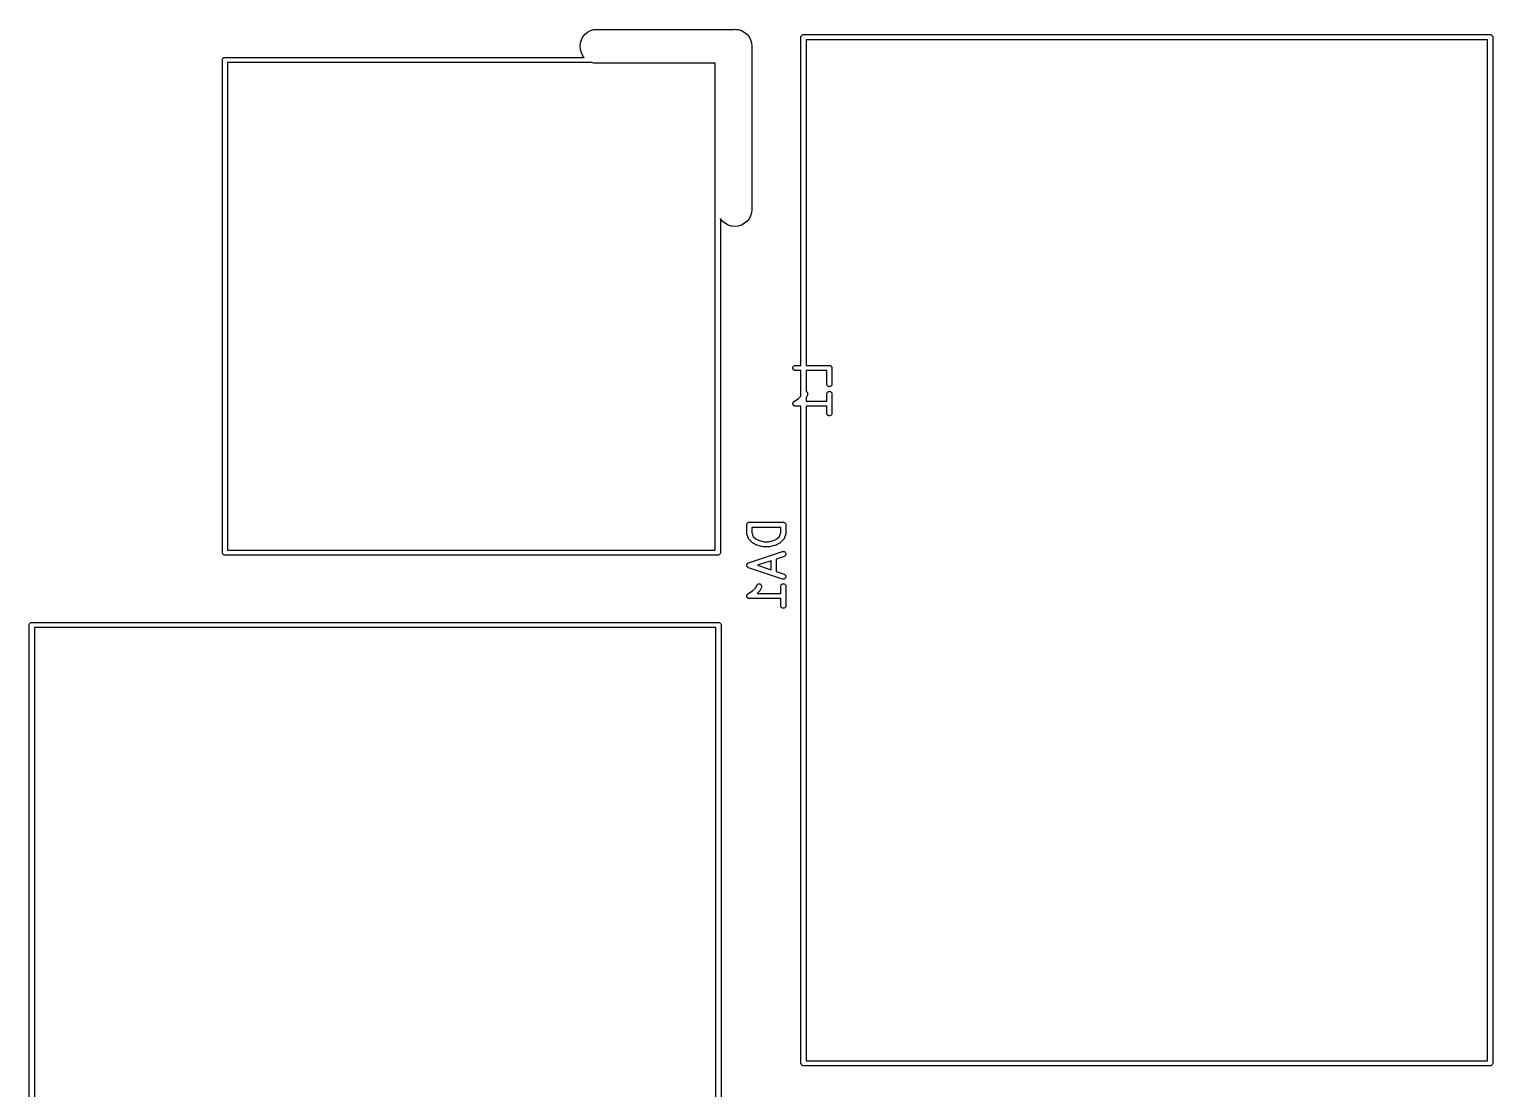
# Model space of a CAD drawing. Extents: x 1.3 to 91.4, y -59.7 to 3.1.
# Drawn here: x 2.84 to 45.9, y -28.08 to 3.1 of the extents above; entities that cross this region are included whole.
import ezdxf

# ---------------------------------------------------------------- set-up
doc = ezdxf.new("R2010")
doc.units = 0
doc.layers.add('BLACK', color=7, linetype='CONTINUOUS')

msp = doc.modelspace()

# ---------------------------------------------------------------- linework, layer by layer
at = {"layer": 'BLACK', "linetype": 'CONTINUOUS'}
for p, q in [((19.1947, 2.95526), (19.2709, 3.01775)), ((19.2709, 3.01775), (19.3577, 3.06417)), ((19.3577, 3.06417), (19.452, 3.09276)), ((19.452, 3.09276), (19.5254, 3.1)), ((19.5254, 3.1), (23.5754, 3.1)), ((23.5754, 3.1), (23.6, 3.10242)), ((23.6, 3.10242), (23.6246, 3.1)), ((23.6246, 3.1), (23.698, 3.09276)), ((23.698, 3.09276), (23.7923, 3.06417)), ((23.7923, 3.06417), (23.8791, 3.01775)), ((23.8791, 3.01775), (23.9553, 2.95526)), ((19.0476, 2.6), (19.0572, 2.69802)), ((19.0572, 2.50198), (19.0476, 2.6)), ((19.0572, 2.69802), (19.0858, 2.79227)), ((19.0858, 2.79227), (19.1323, 2.87913)), ((19.1323, 2.87913), (19.1947, 2.95526)), ((23.9553, 2.95526), (24.0177, 2.87913)), ((24.0177, 2.87913), (24.0642, 2.79227)), ((24.0642, 2.79227), (24.0928, 2.69802)), ((24.0928, 2.69802), (24.1024, 2.6)), ((24.1024, 2.6), (24.1, 2.57544)), ((25.5446, 2.87), (25.5461, 2.8847)), ((25.545, 2.86632), (25.5446, 2.87)), ((25.545, -6.79214), (25.545, 2.86632)), ((25.5461, 2.8847), (25.5504, 2.89884)), ((25.5504, 2.89884), (25.5573, 2.91187)), ((25.5573, 2.91187), (25.5667, 2.92329)), ((25.5667, 2.92329), (25.5781, 2.93266)), ((25.5781, 2.93266), (25.5912, 2.93962)), ((25.5912, 2.93962), (25.6053, 2.94391)), ((25.6053, 2.94391), (25.6163, 2.945)), ((25.6163, 2.945), (25.62, 2.94536)), ((25.62, 2.94536), (25.6237, 2.945)), ((25.6237, 2.945), (45.8163, 2.945)), ((25.695, 2.795), (25.695, -6.79214)), ((45.745, 2.795), (25.695, 2.795)), ((45.745, -27.255), (45.745, 2.795)), ((45.8163, 2.945), (45.82, 2.94536)), ((45.82, 2.94536), (45.8237, 2.945)), ((45.8237, 2.945), (45.8347, 2.94391)), ((45.8347, 2.94391), (45.8488, 2.93962)), ((45.8488, 2.93962), (45.8619, 2.93266)), ((45.8619, 2.93266), (45.8733, 2.92329)), ((45.8733, 2.92329), (45.8827, 2.91187)), ((45.8827, 2.91187), (45.8896, 2.89884)), ((45.8896, 2.89884), (45.8939, 2.8847)), ((45.8939, 2.8847), (45.8954, 2.87)), ((45.8954, 2.87), (45.895, 2.86632)), ((45.895, 2.86632), (45.895, -27.3263)), ((8.52464, 2.2), (8.52609, 2.2147)), ((8.525, 2.19632), (8.52464, 2.2)), ((8.525, -12.2963), (8.525, 2.19632)), ((8.52609, 2.2147), (8.53037, 2.22884)), ((8.53037, 2.22884), (8.53734, 2.24187)), ((8.53734, 2.24187), (8.54671, 2.25329)), ((8.54671, 2.25329), (8.55813, 2.26266)), ((8.55813, 2.26266), (8.57116, 2.26963)), ((8.57116, 2.26963), (8.5853, 2.27391)), ((8.5853, 2.27391), (8.59633, 2.275)), ((8.59633, 2.275), (8.6, 2.27536)), ((8.6, 2.27536), (8.60367, 2.275)), ((8.60367, 2.275), (19.1699, 2.275)), ((19.0858, 2.40773), (19.0572, 2.50198)), ((19.1323, 2.32087), (19.0858, 2.40773)), ((19.1699, 2.275), (19.1323, 2.32087)), ((24.1, 2.57544), (24.1, -2.22456)), ((8.675, 2.125), (8.675, -12.225)), ((19.3934, 2.125), (8.675, 2.125)), ((19.452, 2.10723), (19.3934, 2.125)), ((19.5254, 2.1), (19.452, 2.10723)), ((23.025, 2.1), (19.5254, 2.1)), ((23.025, -12.225), (23.025, 2.1)), ((23.1823, -2.47913), (23.175, -2.46556)), ((23.175, -2.46556), (23.175, -12.2963)), ((23.2447, -2.55526), (23.1823, -2.47913)), ((23.3209, -2.61775), (23.2447, -2.55526)), ((23.9553, -2.55526), (23.8791, -2.61775)), ((24.0177, -2.47913), (23.9553, -2.55526)), ((24.0642, -2.39227), (24.0177, -2.47913)), ((24.0928, -2.29802), (24.0642, -2.39227)), ((24.1, -2.22456), (24.0928, -2.29802)), ((23.4077, -2.66417), (23.3209, -2.61775)), ((23.502, -2.69277), (23.4077, -2.66417)), ((23.6, -2.70242), (23.502, -2.69277)), ((23.698, -2.69277), (23.6, -2.70242)), ((23.7923, -2.66417), (23.698, -2.69277)), ((23.8791, -2.61775), (23.7923, -2.66417)), ((25.3074, -6.86662), (25.3089, -6.85206)), ((25.3087, -6.8812), (25.3074, -6.86662)), ((25.3128, -6.89524), (25.3087, -6.8812)), ((25.3089, -6.85206), (25.3132, -6.83808)), ((25.3132, -6.83808), (25.3202, -6.8252)), ((25.3202, -6.8252), (25.3295, -6.81392)), ((25.3295, -6.81392), (25.3409, -6.80467)), ((25.3409, -6.80467), (25.3538, -6.7978)), ((25.3538, -6.7978), (25.3678, -6.79357)), ((25.3678, -6.79357), (25.3824, -6.79214)), ((25.3824, -6.79214), (25.545, -6.79214)), ((25.695, -6.79214), (26.3824, -6.79214)), ((26.3824, -6.79214), (26.3829, -6.79214)), ((26.3829, -6.79214), (26.3829, -6.79214)), ((26.3829, -6.79214), (26.3829, -6.79215)), ((26.3829, -6.79215), (26.3834, -6.79215)), ((26.3834, -6.79215), (26.3905, -6.79294)), ((26.3905, -6.79294), (26.3975, -6.79367)), ((26.3975, -6.79367), (26.3977, -6.79375)), ((26.3977, -6.79375), (26.398, -6.79378)), ((26.398, -6.79378), (26.4047, -6.7959)), ((26.4047, -6.7959), (26.4114, -6.798)), ((26.4114, -6.798), (26.4117, -6.79813)), ((26.4117, -6.79813), (26.4119, -6.79821)), ((26.4119, -6.79821), (26.4181, -6.80162)), ((26.4181, -6.80162), (26.4243, -6.80496)), ((26.4243, -6.80496), (26.4245, -6.80513)), ((26.4245, -6.80513), (26.4248, -6.80526)), ((26.4248, -6.80526), (26.4302, -6.80981)), ((26.4302, -6.80981), (26.4356, -6.81429)), ((26.4356, -6.81429), (26.4358, -6.8145)), ((26.4358, -6.8145), (26.436, -6.81467)), ((26.436, -6.81467), (26.4404, -6.82013)), ((26.4404, -6.82013), (26.4448, -6.82564)), ((26.4448, -6.82564), (26.445, -6.82587)), ((26.445, -6.82587), (26.4451, -6.82607)), ((26.4451, -6.82607), (26.4484, -6.83232)), ((26.4484, -6.83232), (26.4517, -6.83856)), ((26.4517, -6.83856), (26.4518, -6.83881)), ((26.4518, -6.83881), (26.4519, -6.83905)), ((26.4519, -6.83905), (26.4539, -6.84583)), ((26.4539, -6.84583), (26.456, -6.85257)), ((26.456, -6.85257), (26.456, -6.85283)), ((26.456, -6.85283), (26.4561, -6.85309)), ((26.4561, -6.85309), (26.4567, -6.86011)), ((26.4567, -6.86011), (26.4574, -6.86714)), ((26.4574, -6.86714), (26.4574, -7.34333)), ((25.3196, -6.90821), (25.3128, -6.89524)), ((25.3288, -6.91962), (25.3196, -6.90821)), ((25.34, -6.92903), (25.3288, -6.91962)), ((25.3528, -6.93608), (25.34, -6.92903)), ((25.3668, -6.9405), (25.3528, -6.93608)), ((25.3813, -6.94213), (25.3668, -6.9405)), ((25.3824, -6.94214), (25.3813, -6.94213)), ((25.545, -6.94214), (25.3824, -6.94214)), ((25.545, -7.69369), (25.545, -6.94214)), ((26.3074, -6.94214), (25.695, -6.94214)), ((25.695, -6.94214), (25.695, -7.55942)), ((26.3074, -7.34333), (26.3074, -6.94214)), ((25.4775, -7.76124), (25.545, -7.69369)), ((25.695, -7.55942), (25.7021, -7.5622)), ((25.7352, -7.66259), (25.695, -7.74294)), ((25.695, -7.74294), (25.695, -7.83976)), ((25.7021, -7.5622), (25.7144, -7.57008)), ((25.7144, -7.57008), (25.725, -7.5802)), ((25.725, -7.5802), (25.7334, -7.59219)), ((25.7334, -7.59219), (25.7393, -7.60558)), ((25.7404, -7.64892), (25.7352, -7.66259)), ((25.7393, -7.60558), (25.7425, -7.61986)), ((25.7429, -7.63449), (25.7404, -7.64892)), ((25.7425, -7.61986), (25.7429, -7.63449)), ((26.3088, -7.3579), (26.3074, -7.34333)), ((26.3074, -7.628), (26.309, -7.61345)), ((26.3074, -7.62905), (26.3074, -7.628)), ((26.3074, -7.83976), (26.3074, -7.62905)), ((26.313, -7.37191), (26.3088, -7.3579)), ((26.309, -7.61345), (26.3134, -7.5995)), ((26.3199, -7.38484), (26.313, -7.37191)), ((26.3134, -7.5995), (26.3205, -7.58667)), ((26.3292, -7.39618), (26.3199, -7.38484)), ((26.3205, -7.58667), (26.3299, -7.57546)), ((26.3404, -7.40551), (26.3292, -7.39618)), ((26.3299, -7.57546), (26.3413, -7.56629)), ((26.3533, -7.41247), (26.3404, -7.40551)), ((26.3413, -7.56629), (26.3543, -7.55951)), ((26.3673, -7.4168), (26.3533, -7.41247)), ((26.3543, -7.55951), (26.3683, -7.55537)), ((26.3819, -7.41833), (26.3673, -7.4168)), ((26.3683, -7.55537), (26.3829, -7.55405)), ((26.3964, -7.417), (26.3819, -7.41833)), ((26.3829, -7.55405), (26.3975, -7.55558)), ((26.4105, -7.41287), (26.3964, -7.417)), ((26.3975, -7.55558), (26.4114, -7.55991)), ((26.4234, -7.40609), (26.4105, -7.41287)), ((26.4114, -7.55991), (26.4243, -7.56687)), ((26.4349, -7.39692), (26.4234, -7.40609)), ((26.4243, -7.56687), (26.4356, -7.5762)), ((26.4443, -7.38571), (26.4349, -7.39692)), ((26.4356, -7.5762), (26.4448, -7.58754)), ((26.4513, -7.37288), (26.4443, -7.38571)), ((26.4448, -7.58754), (26.4517, -7.60047)), ((26.4557, -7.35893), (26.4513, -7.37288)), ((26.4517, -7.60047), (26.456, -7.61448)), ((26.4574, -7.34438), (26.4557, -7.35893)), ((26.456, -7.61448), (26.4574, -7.62905)), ((26.4574, -7.34333), (26.4574, -7.34438)), ((26.4574, -7.62905), (26.4574, -8.20048)), ((25.3074, -7.91424), (25.3081, -7.90717)), ((25.3074, -7.9143), (25.3074, -7.91424)), ((25.3074, -7.91436), (25.3074, -7.9143)), ((25.3081, -7.92173), (25.3074, -7.91436)), ((25.3081, -7.90717), (25.3089, -7.8998)), ((25.3087, -7.92881), (25.3081, -7.92173)), ((25.3087, -7.92887), (25.3087, -7.92881)), ((25.3087, -7.92893), (25.3087, -7.92887)), ((25.3108, -7.93593), (25.3087, -7.92893)), ((25.3089, -7.89968), (25.3111, -7.89261)), ((25.3089, -7.89974), (25.3089, -7.89968)), ((25.3089, -7.8998), (25.3089, -7.89974)), ((25.3128, -7.94286), (25.3108, -7.93593)), ((25.3111, -7.89261), (25.3132, -7.88581)), ((25.3129, -7.94291), (25.3128, -7.94286)), ((25.3129, -7.94297), (25.3129, -7.94291)), ((25.3163, -7.9495), (25.3129, -7.94297)), ((25.3132, -7.8857), (25.3168, -7.87902)), ((25.3132, -7.88576), (25.3132, -7.8857)), ((25.3132, -7.88581), (25.3132, -7.88576)), ((25.3196, -7.95583), (25.3163, -7.9495)), ((25.3168, -7.87902), (25.3201, -7.87292)), ((25.3197, -7.95587), (25.3196, -7.95583)), ((25.3197, -7.95593), (25.3197, -7.95587)), ((25.3243, -7.96169), (25.3197, -7.95593)), ((25.3201, -7.87292), (25.3202, -7.87287)), ((25.3202, -7.87282), (25.3248, -7.86729)), ((25.3202, -7.87287), (25.3202, -7.87282)), ((25.3288, -7.96724), (25.3243, -7.96169)), ((25.3248, -7.86729), (25.3294, -7.86163)), ((25.3288, -7.96727), (25.3288, -7.96724)), ((25.3289, -7.96732), (25.3288, -7.96727)), ((25.3345, -7.97198), (25.3289, -7.96732)), ((25.3294, -7.86163), (25.3295, -7.86159)), ((25.3295, -7.86154), (25.335, -7.85706)), ((25.3295, -7.86159), (25.3295, -7.86154)), ((25.34, -7.97664), (25.3345, -7.97198)), ((25.335, -7.85706), (25.3408, -7.85236)), ((25.3401, -7.97667), (25.34, -7.97664)), ((25.3401, -7.97671), (25.3401, -7.97667)), ((25.3462, -7.98006), (25.3401, -7.97671)), ((25.3408, -7.85236), (25.4775, -7.76124)), ((25.3528, -7.9837), (25.3462, -7.98006)), ((25.3529, -7.98371), (25.3528, -7.9837)), ((25.3529, -7.98374), (25.3529, -7.98371)), ((25.3596, -7.98585), (25.3529, -7.98374)), ((25.3668, -7.98812), (25.3596, -7.98585)), ((25.3668, -7.98813), (25.3668, -7.98812)), ((25.3669, -7.98815), (25.3668, -7.98813)), ((25.3742, -7.98895), (25.3669, -7.98815)), ((25.3813, -7.98975), (25.3742, -7.98895)), ((25.3814, -7.98975), (25.3813, -7.98975)), ((25.3815, -7.98975), (25.3814, -7.98976)), ((25.3814, -7.98976), (25.3814, -7.98975)), ((25.3824, -7.98976), (25.3815, -7.98975)), ((25.545, -7.98976), (25.3824, -7.98976)), ((25.545, -27.3263), (25.545, -7.98976)), ((25.695, -7.83976), (26.3074, -7.83976)), ((26.3074, -7.98976), (25.695, -7.98976)), ((25.695, -7.98976), (25.695, -27.255)), ((26.3074, -8.20048), (26.3074, -7.98976)), ((26.3088, -8.21504), (26.3074, -8.20048)), ((26.313, -8.22906), (26.3088, -8.21504)), ((26.3199, -8.24198), (26.313, -8.22906)), ((26.3292, -8.25332), (26.3199, -8.24198)), ((26.3404, -8.26265), (26.3292, -8.25332)), ((26.3533, -8.26962), (26.3404, -8.26265)), ((26.3673, -8.27394), (26.3533, -8.26962)), ((26.3819, -8.27547), (26.3673, -8.27394)), ((26.3964, -8.27415), (26.3819, -8.27547)), ((26.4105, -8.27001), (26.3964, -8.27415)), ((26.4234, -8.26323), (26.4105, -8.27001)), ((26.4349, -8.25406), (26.4234, -8.26323)), ((26.4443, -8.24285), (26.4349, -8.25406)), ((26.4513, -8.23002), (26.4443, -8.24285)), ((26.4557, -8.21607), (26.4513, -8.23002)), ((26.4574, -8.20152), (26.4557, -8.21607)), ((26.4574, -8.20048), (26.4574, -8.20152)), ((23.9524, -11.4823), (23.9532, -11.4752)), ((23.9524, -11.4828), (23.9524, -11.4823)), ((23.9524, -11.4833), (23.9524, -11.4828)), ((23.9524, -11.4828), (23.9524, -11.4828)), ((23.9524, -11.4828), (23.9524, -11.4828)), ((23.9524, -11.7214), (23.9524, -11.4833)), ((23.9532, -11.4752), (23.9539, -11.4683)), ((23.9539, -11.4683), (23.954, -11.468)), ((23.954, -11.4677), (23.9561, -11.461)), ((23.954, -11.468), (23.954, -11.4677)), ((23.9561, -11.461), (23.9582, -11.4543)), ((23.9582, -11.4543), (23.9584, -11.454)), ((23.9584, -11.4538), (23.9619, -11.4476)), ((23.9584, -11.454), (23.9584, -11.4538)), ((23.9619, -11.4476), (23.9652, -11.4414)), ((23.9652, -11.4414), (23.9654, -11.4412)), ((23.9654, -11.4412), (23.9655, -11.441)), ((23.9655, -11.441), (23.97, -11.4355)), ((23.97, -11.4355), (23.9745, -11.4301)), ((23.9745, -11.4301), (23.9747, -11.4299)), ((23.9747, -11.4299), (23.9749, -11.4297)), ((23.9749, -11.4297), (23.9804, -11.4254)), ((23.9804, -11.4254), (23.9859, -11.4209)), ((23.9859, -11.4209), (23.9861, -11.4207)), ((23.9861, -11.4207), (23.9863, -11.4206)), ((23.9863, -11.4206), (23.9926, -11.4173)), ((23.9926, -11.4173), (23.9988, -11.414)), ((23.9988, -11.414), (23.9991, -11.4139)), ((23.9991, -11.4139), (23.9993, -11.4138)), ((23.9993, -11.4138), (24.0061, -11.4118)), ((24.0061, -11.4118), (24.0128, -11.4098)), ((24.0128, -11.4098), (24.0131, -11.4097)), ((24.0131, -11.4097), (24.0133, -11.4097)), ((24.0133, -11.4097), (24.0204, -11.409)), ((24.0204, -11.409), (24.0274, -11.4083)), ((24.0274, -11.4083), (25.0274, -11.4083)), ((24.1024, -11.5583), (24.1024, -11.7093)), ((24.9524, -11.5583), (24.1024, -11.5583)), ((24.9524, -11.7093), (24.9524, -11.5583)), ((25.0274, -11.4083), (25.0279, -11.4083)), ((25.0279, -11.4083), (25.0279, -11.4083)), ((25.0279, -11.4083), (25.0279, -11.4083)), ((25.0279, -11.4083), (25.0284, -11.4083)), ((25.0284, -11.4083), (25.0355, -11.4091)), ((25.0355, -11.4091), (25.0425, -11.4099)), ((25.0425, -11.4099), (25.0427, -11.4099)), ((25.0427, -11.4099), (25.043, -11.41)), ((25.043, -11.41), (25.0497, -11.4121)), ((25.0497, -11.4121), (25.0564, -11.4142)), ((25.0564, -11.4142), (25.0567, -11.4143)), ((25.0567, -11.4143), (25.0569, -11.4144)), ((25.0569, -11.4144), (25.0631, -11.4178)), ((25.0631, -11.4178), (25.0693, -11.4212)), ((25.0693, -11.4212), (25.0695, -11.4213)), ((25.0695, -11.4213), (25.0698, -11.4214)), ((25.0698, -11.4214), (25.0752, -11.426)), ((25.0752, -11.426), (25.0806, -11.4305)), ((25.0806, -11.4305), (25.0808, -11.4307)), ((25.0808, -11.4307), (25.081, -11.4309)), ((25.081, -11.4309), (25.0854, -11.4363)), ((25.0854, -11.4363), (25.0898, -11.4418)), ((25.0898, -11.4418), (25.09, -11.4421)), ((25.09, -11.4421), (25.0901, -11.4423)), ((25.0901, -11.4423), (25.0934, -11.4485)), ((25.0934, -11.4485), (25.0967, -11.4548)), ((25.0967, -11.4548), (25.0968, -11.455)), ((25.0968, -11.455), (25.0969, -11.4552)), ((25.0969, -11.4552), (25.0989, -11.462)), ((25.0989, -11.462), (25.101, -11.4688)), ((25.101, -11.4688), (25.101, -11.469)), ((25.101, -11.469), (25.1011, -11.4693)), ((25.1011, -11.4693), (25.1017, -11.4763)), ((25.1017, -11.4763), (25.1024, -11.4833)), ((25.1024, -11.4833), (25.1024, -11.7214)), ((23.9528, -11.7256), (23.9524, -11.7214)), ((23.9529, -11.7298), (23.9528, -11.7256)), ((23.9535, -11.7329), (23.9529, -11.7298)), ((23.9538, -11.736), (23.9535, -11.7329)), ((23.955, -11.74), (23.9538, -11.736)), ((23.9559, -11.7441), (23.955, -11.74)), ((23.9562, -11.7451), (23.9559, -11.7441)), ((24.0038, -11.888), (23.9562, -11.7451)), ((24.0047, -11.89), (24.0038, -11.888)), ((24.0054, -11.8921), (24.0047, -11.89)), ((24.0077, -11.8967), (24.0054, -11.8921)), ((24.0098, -11.9014), (24.0077, -11.8967)), ((24.0111, -11.9032), (24.0098, -11.9014)), ((24.0121, -11.9051), (24.0111, -11.9032)), ((24.0153, -11.9091), (24.0121, -11.9051)), ((24.0183, -11.9133), (24.0153, -11.9091)), ((24.0199, -11.9148), (24.0183, -11.9133)), ((24.0212, -11.9166), (24.0199, -11.9148)), ((24.022, -11.9173), (24.0212, -11.9166)), ((24.1172, -12.0126), (24.022, -11.9173)), ((24.1024, -11.7093), (24.1406, -11.8238)), ((24.1205, -12.0152), (24.1172, -12.0126)), ((24.1235, -12.0182), (24.1205, -12.0152)), ((24.1261, -12.0199), (24.1235, -12.0182)), ((24.1285, -12.0218), (24.1261, -12.0199)), ((24.1322, -12.0238), (24.1285, -12.0218)), ((24.1358, -12.0261), (24.1322, -12.0238)), ((24.1367, -12.0266), (24.1358, -12.0261)), ((24.2319, -12.0742), (24.1367, -12.0266)), ((24.1406, -11.8238), (24.2147, -11.8979)), ((24.2147, -11.8979), (24.2917, -11.9364)), ((24.2917, -11.9364), (24.4652, -11.9798)), ((24.4652, -11.9798), (24.5896, -11.9798)), ((24.5896, -11.9798), (24.7631, -11.9364)), ((24.7631, -11.9364), (24.8401, -11.8979)), ((24.9181, -12.0266), (24.8228, -12.0742)), ((24.8401, -11.8979), (24.9142, -11.8238)), ((24.9142, -11.8238), (24.9524, -11.7093)), ((24.9216, -12.0244), (24.9181, -12.0266)), ((24.9254, -12.0224), (24.9216, -12.0244)), ((24.9278, -12.0205), (24.9254, -12.0224)), ((24.9305, -12.0188), (24.9278, -12.0205)), ((24.9335, -12.0159), (24.9305, -12.0188)), ((24.9368, -12.0133), (24.9335, -12.0159)), ((24.9376, -12.0126), (24.9368, -12.0133)), ((25.0328, -11.9173), (24.9376, -12.0126)), ((25.0342, -11.9156), (25.0328, -11.9173)), ((25.0358, -11.9141), (25.0342, -11.9156)), ((25.0388, -11.91), (25.0358, -11.9141)), ((25.0421, -11.906), (25.0388, -11.91)), ((25.0431, -11.9041), (25.0421, -11.906)), ((25.0444, -11.9023), (25.0431, -11.9041)), ((25.0466, -11.8976), (25.0444, -11.9023)), ((25.049, -11.8931), (25.0466, -11.8976)), ((25.0496, -11.891), (25.049, -11.8931)), ((25.0506, -11.889), (25.0496, -11.891)), ((25.0509, -11.888), (25.0506, -11.889)), ((25.0985, -11.7451), (25.0509, -11.888)), ((25.0995, -11.741), (25.0985, -11.7451)), ((25.1007, -11.737), (25.0995, -11.741)), ((25.1011, -11.7339), (25.1007, -11.737)), ((25.1018, -11.7309), (25.1011, -11.7339)), ((25.1019, -11.7267), (25.1018, -11.7309)), ((25.1024, -11.7225), (25.1019, -11.7267)), ((25.1024, -11.7214), (25.1024, -11.7225)), ((8.52464, -12.3), (8.525, -12.2963)), ((8.52609, -12.3147), (8.52464, -12.3)), ((8.53037, -12.3288), (8.52609, -12.3147)), ((8.53734, -12.3419), (8.53037, -12.3288)), ((8.54671, -12.3533), (8.53734, -12.3419)), ((8.55813, -12.3627), (8.54671, -12.3533)), ((8.57116, -12.3696), (8.55813, -12.3627)), ((8.5853, -12.3739), (8.57116, -12.3696)), ((8.59633, -12.375), (8.5853, -12.3739)), ((8.6, -12.3754), (8.59633, -12.375)), ((8.60367, -12.375), (8.6, -12.3754)), ((23.0963, -12.375), (8.60367, -12.375)), ((8.675, -12.225), (23.025, -12.225)), ((23.1, -12.3754), (23.0963, -12.375)), ((23.1037, -12.375), (23.1, -12.3754)), ((23.1147, -12.3739), (23.1037, -12.375)), ((23.1288, -12.3696), (23.1147, -12.3739)), ((23.1419, -12.3627), (23.1288, -12.3696)), ((23.1533, -12.3533), (23.1419, -12.3627)), ((23.1627, -12.3419), (23.1533, -12.3533)), ((23.1696, -12.3288), (23.1627, -12.3419)), ((23.1739, -12.3147), (23.1696, -12.3288)), ((23.1754, -12.3), (23.1739, -12.3147)), ((23.175, -12.2963), (23.1754, -12.3)), ((24.0037, -12.6027), (25.0037, -12.2693)), ((24.2323, -12.0743), (24.2319, -12.0742)), ((24.2326, -12.0745), (24.2323, -12.0743)), ((24.2391, -12.077), (24.2326, -12.0745)), ((24.2456, -12.0795), (24.2391, -12.077)), ((24.2459, -12.0795), (24.2456, -12.0795)), ((24.2463, -12.0796), (24.2459, -12.0795)), ((24.2473, -12.0799), (24.2463, -12.0796)), ((24.4378, -12.1275), (24.2473, -12.0799)), ((24.4391, -12.1277), (24.4378, -12.1275)), ((24.4404, -12.1281), (24.4391, -12.1277)), ((24.4463, -12.1288), (24.4404, -12.1281)), ((24.4522, -12.1297), (24.4463, -12.1288)), ((24.4536, -12.1296), (24.4522, -12.1297)), ((24.4549, -12.1298), (24.4536, -12.1296)), ((24.456, -12.1298), (24.4549, -12.1298)), ((24.5988, -12.1298), (24.456, -12.1298)), ((24.6001, -12.1296), (24.5988, -12.1298)), ((24.6015, -12.1297), (24.6001, -12.1296)), ((24.6074, -12.1289), (24.6015, -12.1297)), ((24.6134, -12.1283), (24.6074, -12.1289)), ((24.6147, -12.1279), (24.6134, -12.1283)), ((24.616, -12.1278), (24.6147, -12.1279)), ((24.617, -12.1275), (24.616, -12.1278)), ((24.8075, -12.0799), (24.617, -12.1275)), ((24.8078, -12.0798), (24.8075, -12.0799)), ((24.8081, -12.0797), (24.8078, -12.0798)), ((24.8146, -12.0773), (24.8081, -12.0797)), ((24.8213, -12.075), (24.8146, -12.0773)), ((25.0511, -12.4116), (24.8167, -12.4898)), ((24.8216, -12.0748), (24.8213, -12.075)), ((24.8219, -12.0747), (24.8216, -12.0748)), ((24.8228, -12.0742), (24.8219, -12.0747)), ((25.0037, -12.2693), (25.0047, -12.269)), ((25.0047, -12.269), (25.019, -12.2659)), ((25.019, -12.2659), (25.0336, -12.2657)), ((25.0336, -12.2657), (25.048, -12.2684)), ((25.048, -12.2684), (25.0616, -12.2737)), ((25.0645, -12.4057), (25.0511, -12.4116)), ((25.0616, -12.2737), (25.0739, -12.2817)), ((25.0764, -12.3972), (25.0645, -12.4057)), ((25.0739, -12.2817), (25.0845, -12.2918)), ((25.0865, -12.3866), (25.0764, -12.3972)), ((25.0845, -12.2918), (25.0928, -12.3038)), ((25.0943, -12.3743), (25.0865, -12.3866)), ((25.0928, -12.3038), (25.0987, -12.3173)), ((25.0996, -12.3606), (25.0943, -12.3743)), ((25.0987, -12.3173), (25.1018, -12.3316)), ((25.1022, -12.3462), (25.0996, -12.3606)), ((25.1018, -12.3316), (25.1022, -12.3462)), ((23.9525, -12.6785), (23.9527, -12.6733)), ((23.9529, -12.6806), (23.9525, -12.6785)), ((23.9526, -12.6681), (23.953, -12.666)), ((23.9527, -12.6733), (23.9526, -12.6681)), ((23.9529, -12.6827), (23.9529, -12.6806)), ((23.954, -12.6878), (23.9529, -12.6827)), ((23.953, -12.6638), (23.9542, -12.6588)), ((23.953, -12.666), (23.953, -12.6638)), ((23.9549, -12.6929), (23.954, -12.6878)), ((23.9542, -12.6588), (23.9551, -12.6537)), ((23.9556, -12.6949), (23.9549, -12.6929)), ((23.9551, -12.6537), (23.9559, -12.6517)), ((23.9561, -12.697), (23.9556, -12.6949)), ((23.9559, -12.6517), (23.9564, -12.6496)), ((23.9581, -12.7018), (23.9561, -12.697)), ((23.9564, -12.6496), (23.9585, -12.6449)), ((23.96, -12.7066), (23.9581, -12.7018)), ((23.9585, -12.6449), (23.9604, -12.64)), ((23.9611, -12.7085), (23.96, -12.7066)), ((23.9604, -12.64), (23.9616, -12.6382)), ((23.9619, -12.7104), (23.9611, -12.7085)), ((23.9616, -12.6382), (23.9625, -12.6363)), ((23.9649, -12.7147), (23.9619, -12.7104)), ((23.9625, -12.6363), (23.9655, -12.6321)), ((23.9676, -12.7191), (23.9649, -12.7147)), ((23.9655, -12.6321), (23.9683, -12.6277)), ((23.9691, -12.7207), (23.9676, -12.7191)), ((23.9683, -12.6277), (23.9697, -12.6261)), ((23.9703, -12.7225), (23.9691, -12.7207)), ((23.9697, -12.6261), (23.971, -12.6244)), ((23.974, -12.726), (23.9703, -12.7225)), ((23.971, -12.6244), (23.9748, -12.6208)), ((23.9776, -12.7299), (23.974, -12.726)), ((23.9748, -12.6208), (23.9783, -12.6171)), ((23.9793, -12.7311), (23.9776, -12.7299)), ((23.9783, -12.6171), (23.9801, -12.6158)), ((23.9808, -12.7326), (23.9793, -12.7311)), ((23.9801, -12.6158), (23.9817, -12.6144)), ((23.9852, -12.7354), (23.9808, -12.7326)), ((23.9817, -12.6144), (23.986, -12.6116)), ((23.9894, -12.7385), (23.9852, -12.7354)), ((23.986, -12.6116), (23.9903, -12.6086)), ((23.9913, -12.7394), (23.9894, -12.7385)), ((23.9903, -12.6086), (23.9923, -12.6077)), ((23.9931, -12.7405), (23.9913, -12.7394)), ((23.9923, -12.6077), (23.9941, -12.6066)), ((23.998, -12.7424), (23.9931, -12.7405)), ((23.9941, -12.6066), (23.9989, -12.6048)), ((24.0027, -12.7446), (23.998, -12.7424)), ((23.9989, -12.6048), (24.0037, -12.6027)), ((24.0037, -12.745), (24.0027, -12.7446)), ((25.0037, -13.0783), (24.0037, -12.745)), ((24.6667, -12.5398), (24.2645, -12.6738)), ((24.2645, -12.6738), (24.6667, -12.8078)), ((24.6667, -12.8078), (24.6667, -12.5398)), ((24.8167, -12.4898), (24.8167, -12.8578)), ((24.8167, -12.8578), (25.0511, -12.936)), ((24.1225, -13.425), (24.2038, -13.3437)), ((24.2038, -13.3437), (24.246, -13.2593)), ((24.246, -13.2593), (24.2465, -13.2584)), ((24.2465, -13.2584), (24.2545, -13.2461)), ((24.2545, -13.2461), (24.2647, -13.2356)), ((24.2647, -13.2356), (24.2767, -13.2273)), ((24.2767, -13.2273), (24.2901, -13.2215)), ((24.2901, -13.2215), (24.3044, -13.2184)), ((24.3044, -13.2184), (24.3191, -13.2181)), ((24.3191, -13.2181), (24.3335, -13.2207)), ((24.3802, -13.3264), (24.3326, -13.4216)), ((24.3335, -13.2207), (24.3471, -13.226)), ((24.3471, -13.226), (24.3594, -13.2339)), ((24.3594, -13.2339), (24.37, -13.244)), ((24.37, -13.244), (24.3784, -13.256)), ((24.3784, -13.256), (24.3843, -13.2694)), ((24.3854, -13.3127), (24.3802, -13.3264)), ((24.3843, -13.2694), (24.3875, -13.2837)), ((24.3879, -13.2983), (24.3854, -13.3127)), ((24.3875, -13.2837), (24.3879, -13.2983)), ((24.9524, -13.2918), (24.954, -13.2773)), ((24.9524, -13.2929), (24.9524, -13.2918)), ((24.9524, -13.5036), (24.9524, -13.2929)), ((24.954, -13.2773), (24.9584, -13.2633)), ((24.9584, -13.2633), (24.9655, -13.2505)), ((24.9655, -13.2505), (24.9749, -13.2393)), ((24.9749, -13.2393), (24.9863, -13.2301)), ((24.9863, -13.2301), (24.9993, -13.2233)), ((24.9993, -13.2233), (25.0133, -13.2192)), ((25.0179, -13.0815), (25.0037, -13.0783)), ((25.0133, -13.2192), (25.0279, -13.2179)), ((25.0326, -13.082), (25.0179, -13.0815)), ((25.0279, -13.2179), (25.0425, -13.2194)), ((25.047, -13.0795), (25.0326, -13.082)), ((25.0425, -13.2194), (25.0564, -13.2237)), ((25.0607, -13.0743), (25.047, -13.0795)), ((25.0511, -12.936), (25.0521, -12.9363)), ((25.0521, -12.9363), (25.0654, -12.9425)), ((25.0564, -13.2237), (25.0693, -13.2307)), ((25.0731, -13.0666), (25.0607, -13.0743)), ((25.0654, -12.9425), (25.0772, -12.9511)), ((25.0693, -13.2307), (25.0806, -13.24)), ((25.0838, -13.0566), (25.0731, -13.0666)), ((25.0772, -12.9511), (25.0871, -12.9618)), ((25.0806, -13.24), (25.0898, -13.2514)), ((25.0923, -13.0447), (25.0838, -13.0566)), ((25.0871, -12.9618), (25.0948, -12.9743)), ((25.0898, -13.2514), (25.0967, -13.2643)), ((25.0984, -13.0314), (25.0923, -13.0447)), ((25.0948, -12.9743), (25.0999, -12.988)), ((25.0967, -13.2643), (25.101, -13.2783)), ((25.1017, -13.0171), (25.0984, -13.0314)), ((25.0999, -12.988), (25.1022, -13.0025)), ((25.101, -13.2783), (25.1024, -13.2929)), ((25.1022, -13.0025), (25.1017, -13.0171)), ((25.1024, -13.2929), (25.1024, -13.8643)), ((23.9524, -13.578), (23.9531, -13.571)), ((23.9524, -13.5781), (23.9524, -13.578)), ((23.9524, -13.5782), (23.9524, -13.5781)), ((23.9531, -13.5855), (23.9524, -13.5782)), ((23.9531, -13.571), (23.9539, -13.5636)), ((23.9537, -13.5926), (23.9531, -13.5855)), ((23.9537, -13.5927), (23.9537, -13.5926)), ((23.9558, -13.5997), (23.9537, -13.5927)), ((23.9537, -13.5927), (23.9537, -13.5927)), ((23.9539, -13.5635), (23.9561, -13.5564)), ((23.9539, -13.5636), (23.9539, -13.5635)), ((23.9539, -13.5635), (23.9539, -13.5635)), ((23.9578, -13.6067), (23.9558, -13.5997)), ((23.9561, -13.5564), (23.9582, -13.5496)), ((23.9579, -13.6067), (23.9578, -13.6067)), ((23.9579, -13.6068), (23.9579, -13.6067)), ((23.9613, -13.6133), (23.9579, -13.6068)), ((23.9582, -13.5495), (23.9618, -13.5428)), ((23.9582, -13.5496), (23.9582, -13.5495)), ((23.9582, -13.5496), (23.9582, -13.5496)), ((23.9646, -13.6196), (23.9613, -13.6133)), ((23.9618, -13.5428), (23.9651, -13.5367)), ((23.9647, -13.6197), (23.9646, -13.6196)), ((23.9693, -13.6255), (23.9647, -13.6197)), ((23.9647, -13.6197), (23.9647, -13.6197)), ((23.9651, -13.5367), (23.9652, -13.5367)), ((23.9652, -13.5366), (23.9698, -13.5311)), ((23.9652, -13.5367), (23.9652, -13.5366)), ((23.9738, -13.631), (23.9693, -13.6255)), ((23.9698, -13.5311), (23.9744, -13.5254)), ((23.9738, -13.6311), (23.9738, -13.631)), ((23.9739, -13.6311), (23.9738, -13.6311)), ((23.9795, -13.6358), (23.9739, -13.6311)), ((23.9744, -13.5254), (23.9745, -13.5254)), ((23.9745, -13.5254), (23.98, -13.5209)), ((23.9745, -13.5254), (23.9745, -13.5254)), ((23.985, -13.6405), (23.9795, -13.6358)), ((23.98, -13.5209), (23.9858, -13.5162)), ((23.9851, -13.6405), (23.985, -13.6405)), ((23.9912, -13.6439), (23.9851, -13.6405)), ((23.9851, -13.6405), (23.9851, -13.6405)), ((23.9858, -13.5162), (24.1225, -13.425)), ((23.9978, -13.6475), (23.9912, -13.6439)), ((23.9979, -13.6475), (23.9978, -13.6475)), ((23.9979, -13.6476), (23.9979, -13.6475)), ((24.0046, -13.6497), (23.9979, -13.6476)), ((24.0118, -13.6519), (24.0046, -13.6497)), ((24.0119, -13.652), (24.0118, -13.6519)), ((24.0118, -13.6519), (24.0118, -13.6519)), ((24.0192, -13.6528), (24.0119, -13.652)), ((24.0263, -13.6536), (24.0192, -13.6528)), ((24.0264, -13.6536), (24.0263, -13.6536)), ((24.0265, -13.6536), (24.0264, -13.6536)), ((24.0274, -13.6536), (24.0265, -13.6536)), ((24.0265, -13.6536), (24.0265, -13.6536)), ((24.9524, -13.6536), (24.0274, -13.6536)), ((24.3185, -13.4411), (24.2561, -13.5036)), ((24.2561, -13.5036), (24.9524, -13.5036)), ((24.3212, -13.4379), (24.3185, -13.4411)), ((24.3241, -13.4348), (24.3212, -13.4379)), ((24.3258, -13.4322), (24.3241, -13.4348)), ((24.3278, -13.4298), (24.3258, -13.4322)), ((24.3298, -13.4261), (24.3278, -13.4298)), ((24.3321, -13.4226), (24.3298, -13.4261)), ((24.3326, -13.4216), (24.3321, -13.4226)), ((24.9524, -13.8643), (24.9524, -13.6536)), ((24.9538, -13.8789), (24.9524, -13.8643)), ((24.958, -13.8929), (24.9538, -13.8789)), ((24.9649, -13.9058), (24.958, -13.8929)), ((24.9742, -13.9171), (24.9649, -13.9058)), ((24.9854, -13.9265), (24.9742, -13.9171)), ((24.9983, -13.9334), (24.9854, -13.9265)), ((25.0123, -13.9378), (24.9983, -13.9334)), ((25.0269, -13.9393), (25.0123, -13.9378)), ((25.0414, -13.938), (25.0269, -13.9393)), ((25.0555, -13.9338), (25.0414, -13.938)), ((25.0684, -13.927), (25.0555, -13.9338)), ((25.0799, -13.9179), (25.0684, -13.927)), ((25.0893, -13.9067), (25.0799, -13.9179)), ((25.0963, -13.8938), (25.0893, -13.9067)), ((25.1007, -13.8799), (25.0963, -13.8938)), ((25.1024, -13.8653), (25.1007, -13.8799)), ((25.1024, -13.8643), (25.1024, -13.8653)), ((2.84464, -14.43), (2.84609, -14.4153)), ((2.845, -14.4337), (2.84464, -14.43)), ((2.845, -44.6263), (2.845, -14.4337)), ((2.84609, -14.4153), (2.85037, -14.4012)), ((2.85037, -14.4012), (2.85734, -14.3881)), ((2.85734, -14.3881), (2.86671, -14.3767)), ((2.86671, -14.3767), (2.87813, -14.3673)), ((2.87813, -14.3673), (2.89116, -14.3604)), ((2.89116, -14.3604), (2.9053, -14.3561)), ((2.9053, -14.3561), (2.91633, -14.355)), ((2.91633, -14.355), (2.92, -14.3546)), ((2.92, -14.3546), (2.92367, -14.355)), ((2.92367, -14.355), (23.1163, -14.355)), ((2.995, -14.505), (2.995, -44.555)), ((23.045, -14.505), (2.995, -14.505)), ((23.045, -44.555), (23.045, -14.505)), ((23.1163, -14.355), (23.12, -14.3546)), ((23.12, -14.3546), (23.1237, -14.355)), ((23.1237, -14.355), (23.1347, -14.3561)), ((23.1347, -14.3561), (23.1488, -14.3604)), ((23.1488, -14.3604), (23.1619, -14.3673)), ((23.1619, -14.3673), (23.1733, -14.3767)), ((23.1733, -14.3767), (23.1827, -14.3881)), ((23.1827, -14.3881), (23.1896, -14.4012)), ((23.1896, -14.4012), (23.1939, -14.4153)), ((23.1939, -14.4153), (23.1954, -14.43)), ((23.1954, -14.43), (23.195, -14.4337)), ((23.195, -14.4337), (23.195, -44.6263)), ((25.5446, -27.33), (25.545, -27.3263)), ((25.5461, -27.3447), (25.5446, -27.33)), ((25.5504, -27.3588), (25.5461, -27.3447)), ((25.5573, -27.3719), (25.5504, -27.3588)), ((25.5667, -27.3833), (25.5573, -27.3719)), ((25.5781, -27.3927), (25.5667, -27.3833)), ((25.5912, -27.3996), (25.5781, -27.3927)), ((25.6053, -27.4039), (25.5912, -27.3996)), ((25.6163, -27.405), (25.6053, -27.4039)), ((25.62, -27.4054), (25.6163, -27.405)), ((25.6237, -27.405), (25.62, -27.4054)), ((45.8163, -27.405), (25.6237, -27.405)), ((25.695, -27.255), (45.745, -27.255)), ((45.82, -27.4054), (45.8163, -27.405)), ((45.8237, -27.405), (45.82, -27.4054)), ((45.8347, -27.4039), (45.8237, -27.405)), ((45.8488, -27.3996), (45.8347, -27.4039)), ((45.8619, -27.3927), (45.8488, -27.3996)), ((45.8733, -27.3833), (45.8619, -27.3927)), ((45.8827, -27.3719), (45.8733, -27.3833)), ((45.8896, -27.3588), (45.8827, -27.3719)), ((45.8939, -27.3447), (45.8896, -27.3588)), ((45.8954, -27.33), (45.8939, -27.3447)), ((45.895, -27.3263), (45.8954, -27.33))]:
    msp.add_line(p, q, dxfattribs=at)

doc.saveas('drawing.dxf')
